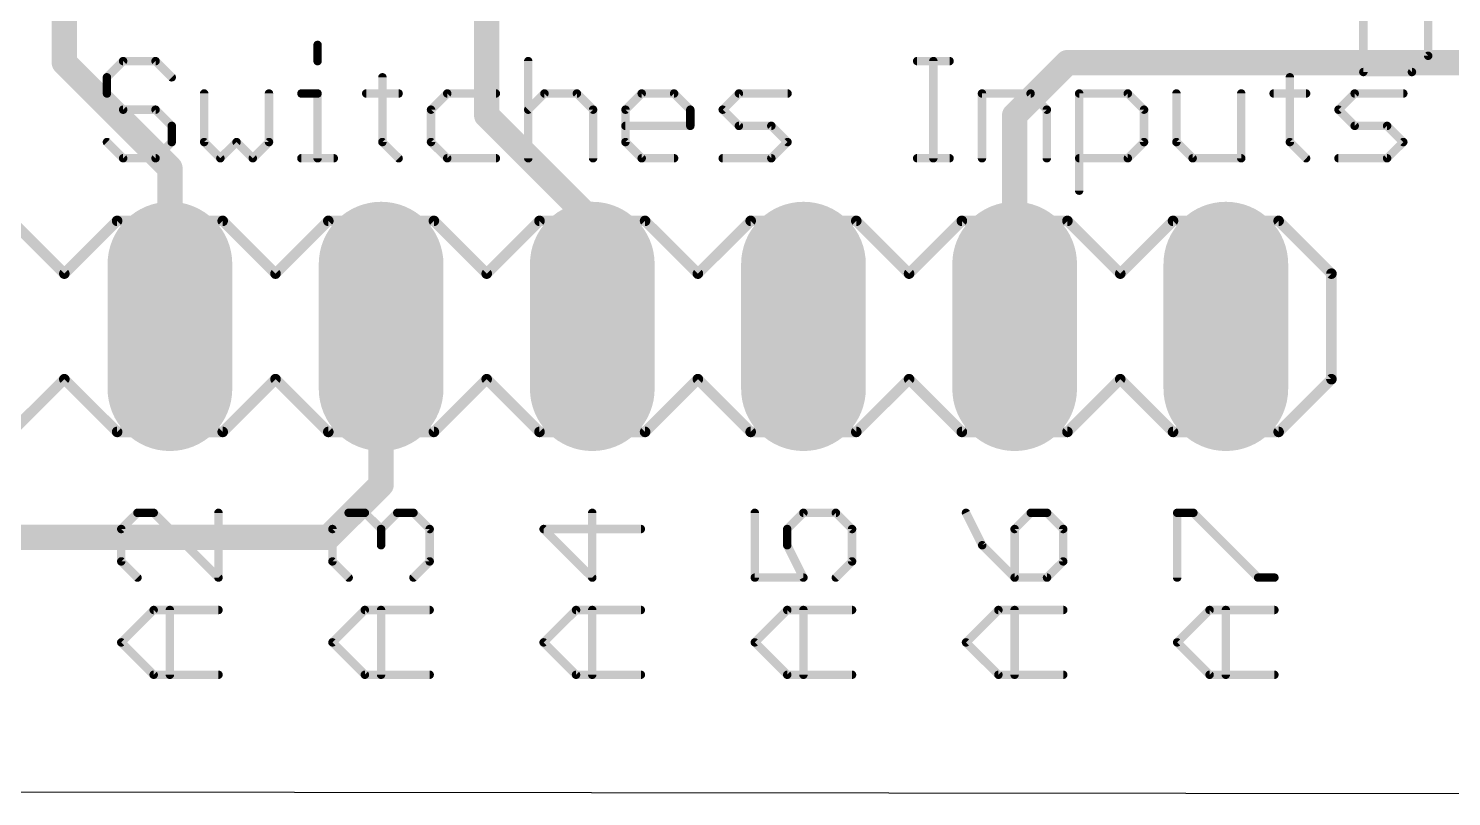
# Model space of a CAD drawing. Extents: x 6 to 93.4, y 7 to 66.
# Drawn here: x 45.29 to 62.4, y 7.04 to 16.29 of the extents above; entities that cross this region are included whole.
import ezdxf

# ---------------------------------------------------------------- set-up
doc = ezdxf.new("R2010")
doc.units = 0
for name, color, linetype in [('1', 22, 'CONTINUOUS'), ('112', 253, 'CONTINUOUS'), ('17', 82, 'CONTINUOUS'), ('20', 7, 'CONTINUOUS'), ('21', 7, 'CONTINUOUS'), ('27', 253, 'CONTINUOUS')]:
    doc.layers.add(name, color=color, linetype=linetype)

# ---------------------------------------------------------------- blocks, each defined once
blk = doc.blocks.new('RECT')
blk.add_solid([(-0.5, -0.5), (0.5, -0.5), (-0.5, 0.5), (0.5, 0.5)])
blk = doc.blocks.new('LONGP100')
at = {"const_width": 1}
blk.add_lwpolyline([(-0.5, 0), (0.5, 0)], dxfattribs=at)
at = {"const_width": 0.5}
for points in [[(-0.5, 0.25, 1), (-0.5, -0.25)], [(0.5, -0.25, 1), (0.5, 0.25)]]:
    blk.add_lwpolyline(points, format="xyb", dxfattribs=at)

msp = doc.modelspace()

# ---------------------------------------------------------------- linework, layer by layer
at = {"layer": '1', "const_width": 0.3048}
for points in [[(45.72, 19.05), (45.72, 15.875)], [(50.8, 15.24), (50.8, 19.05)], [(45.72, 15.875), (46.99, 14.605)], [(57.785, 15.875), (57.15, 15.24)], [(87.63, 15.875), (57.785, 15.875)], [(52.07, 13.97), (50.8, 15.24)], [(57.15, 15.24), (57.15, 12.7)], [(46.99, 14.605), (46.99, 12.7)], [(52.07, 12.7), (52.07, 13.97)], [(49.53, 10.795), (49.53, 12.7)], [(48.895, 10.16), (49.53, 10.795)], [(17.78, 10.16), (48.895, 10.16)]]:
    msp.add_lwpolyline(points, dxfattribs=at)
at = {"layer": '1', "const_width": 0.1524}
for points in [[(45.7739, 15.9289, 1), (45.6661, 15.8211)], [(45.6438, 15.875, 1), (45.7962, 15.875)], [(57.785, 15.9512, 1), (57.785, 15.7988)], [(57.8389, 15.8211, 1), (57.7311, 15.9289)], [(50.8539, 15.2939, 1), (50.7461, 15.1861)], [(50.7238, 15.24, 1), (50.8762, 15.24)], [(57.2262, 15.24, 1), (57.0738, 15.24)], [(57.0961, 15.2939, 1), (57.2039, 15.1861)], [(47.0662, 14.605, 1), (46.9138, 14.605)], [(46.9361, 14.5511, 1), (47.0439, 14.6589)], [(52.1462, 13.97, 1), (51.9938, 13.97)], [(52.0161, 13.9161, 1), (52.1239, 14.0239)], [(49.6062, 12.7, 1), (49.4538, 12.7)], [(46.9138, 12.7, 1), (47.0662, 12.7)], [(51.9938, 12.7, 1), (52.1462, 12.7)], [(57.0738, 12.7, 1), (57.2262, 12.7)], [(49.4538, 10.795, 1), (49.6062, 10.795)], [(49.5839, 10.7411, 1), (49.4761, 10.8489)], [(48.8411, 10.2139, 1), (48.9489, 10.1061)], [(48.895, 10.0838, 1), (48.895, 10.2362)]]:
    msp.add_lwpolyline(points, format="xyb", dxfattribs=at)
at = {"layer": '112', "const_width": 0.1016}
for points in [[(61.344, 16.9312), (61.344, 15.7618)], [(62.1236, 15.9567), (62.1236, 16.7363)], [(61.9287, 15.7618), (62.1236, 15.9567)], [(61.344, 15.7618), (61.9287, 15.7618)]]:
    msp.add_lwpolyline(points, dxfattribs=at)
at = {"layer": '112', "const_width": 0.0508}
for points in [[(62.0982, 15.9567, 1), (62.149, 15.9567)], [(62.1416, 15.9387, 1), (62.1056, 15.9747)], [(61.344, 15.7872, 1), (61.344, 15.7364)], [(61.3186, 15.7618, 1), (61.3694, 15.7618)], [(61.9107, 15.7798, 1), (61.9467, 15.7438)], [(61.9287, 15.7364, 1), (61.9287, 15.7872)]]:
    msp.add_lwpolyline(points, format="xyb", dxfattribs=at)
at = {"layer": '20'}
msp.add_line((5.952, 7.147), (93.354, 7.041), dxfattribs=at)
at = {"layer": '21'}
for points, const_width in [([(45.085, 13.97), (45.72, 13.335)], 0.127), ([(45.72, 13.335), (46.355, 13.97)], 0.127), ([(46.355, 13.97), (47.625, 13.97)], 0.127), ([(47.625, 13.97), (48.26, 13.335)], 0.127), ([(48.26, 13.335), (48.895, 13.97)], 0.127), ([(48.895, 13.97), (50.165, 13.97)], 0.127), ([(50.165, 13.97), (50.8, 13.335)], 0.127), ([(50.8, 13.335), (51.435, 13.97)], 0.127), ([(51.435, 13.97), (52.705, 13.97)], 0.127), ([(52.705, 13.97), (53.34, 13.335)], 0.127), ([(53.34, 13.335), (53.975, 13.97)], 0.127), ([(53.975, 13.97), (55.245, 13.97)], 0.127), ([(55.245, 13.97), (55.88, 13.335)], 0.127), ([(55.88, 13.335), (56.515, 13.97)], 0.127), ([(56.515, 13.97), (57.785, 13.97)], 0.127), ([(57.785, 13.97), (58.42, 13.335)], 0.127), ([(58.42, 13.335), (59.055, 13.97)], 0.127), ([(59.055, 13.97), (60.325, 13.97)], 0.127), ([(60.325, 13.97), (60.96, 13.335)], 0.127), ([(60.96, 13.335), (60.96, 12.065)], 0.127), ([(45.72, 12.065), (45.085, 11.43)], 0.127), ([(46.355, 11.43), (45.72, 12.065)], 0.127), ([(48.26, 12.065), (47.625, 11.43)], 0.127), ([(48.895, 11.43), (48.26, 12.065)], 0.127), ([(50.8, 12.065), (50.165, 11.43)], 0.127), ([(51.435, 11.43), (50.8, 12.065)], 0.127), ([(53.34, 12.065), (52.705, 11.43)], 0.127), ([(53.975, 11.43), (53.34, 12.065)], 0.127), ([(55.88, 12.065), (55.245, 11.43)], 0.127), ([(56.515, 11.43), (55.88, 12.065)], 0.127), ([(58.42, 12.065), (57.785, 11.43)], 0.127), ([(59.055, 11.43), (58.42, 12.065)], 0.127), ([(60.96, 12.065), (60.325, 11.43)], 0.127), ([(47.625, 11.43), (46.355, 11.43)], 0.127), ([(50.165, 11.43), (48.895, 11.43)], 0.127), ([(52.705, 11.43), (51.435, 11.43)], 0.127), ([(55.245, 11.43), (53.975, 11.43)], 0.127), ([(57.785, 11.43), (56.515, 11.43)], 0.127), ([(60.325, 11.43), (59.055, 11.43)], 0.127), ([(46.5997, 10.456), (46.4048, 10.2611)], 0.1016), ([(46.7946, 10.456), (46.5997, 10.456)], 0.1016), ([(47.5742, 9.6764), (46.7946, 10.456)], 0.1016), ([(47.5742, 10.456), (47.5742, 9.6764)], 0.1016), ([(48.9448, 10.2611), (49.1397, 10.456)], 0.1016), ([(49.1397, 10.456), (49.3346, 10.456)], 0.1016), ([(49.3346, 10.456), (49.5295, 10.2611)], 0.1016), ([(49.5295, 10.2611), (49.7244, 10.456)], 0.1016), ([(49.7244, 10.456), (49.9193, 10.456)], 0.1016), ([(49.9193, 10.456), (50.1142, 10.2611)], 0.1016), ([(52.0695, 9.6764), (52.0695, 10.456)], 0.1016), ([(54.0248, 10.456), (54.0248, 9.6764)], 0.1016), ([(54.4146, 10.2611), (54.6095, 10.456)], 0.1016), ([(54.6095, 10.456), (54.9993, 10.456)], 0.1016), ([(54.9993, 10.456), (55.1942, 10.2611)], 0.1016), ([(56.5648, 10.456), (56.7597, 10.0662)], 0.1016), ([(57.3444, 10.456), (57.1495, 10.2611)], 0.1016), ([(57.5393, 10.456), (57.3444, 10.456)], 0.1016), ([(57.7342, 10.2611), (57.5393, 10.456)], 0.1016), ([(59.1048, 9.6764), (59.1048, 10.456)], 0.1016), ([(59.1048, 10.456), (59.2997, 10.456)], 0.1016), ([(59.2997, 10.456), (60.0793, 9.6764)], 0.1016), ([(46.4048, 10.2611), (46.4048, 9.8713)], 0.1016), ([(48.9448, 9.8713), (48.9448, 10.2611)], 0.1016), ([(49.5295, 10.2611), (49.5295, 10.0662)], 0.1016), ([(50.1142, 10.2611), (50.1142, 9.8713)], 0.1016), ([(52.6542, 10.2611), (51.4848, 10.2611)], 0.1016), ([(51.4848, 10.2611), (52.0695, 9.6764)], 0.1016), ([(54.4146, 10.0662), (54.4146, 10.2611)], 0.1016), ([(55.1942, 10.2611), (55.1942, 9.8713)], 0.1016), ([(57.1495, 10.2611), (57.1495, 9.6764)], 0.1016), ([(57.7342, 9.8713), (57.7342, 10.2611)], 0.1016), ([(54.6095, 9.6764), (54.4146, 10.0662)], 0.1016), ([(56.7597, 10.0662), (57.1495, 9.6764)], 0.1016), ([(46.4048, 9.8713), (46.5997, 9.6764)], 0.1016), ([(49.1397, 9.6764), (48.9448, 9.8713)], 0.1016), ([(50.1142, 9.8713), (49.9193, 9.6764)], 0.1016), ([(55.1942, 9.8713), (54.9993, 9.6764)], 0.1016), ([(57.5393, 9.6764), (57.7342, 9.8713)], 0.1016), ([(54.0248, 9.6764), (54.6095, 9.6764)], 0.1016), ([(57.1495, 9.6764), (57.5393, 9.6764)], 0.1016), ([(60.0793, 9.6764), (60.2742, 9.6764)], 0.1016), ([(46.4048, 8.8968), (46.7946, 9.2866)], 0.1016), ([(46.7946, 9.2866), (47.5742, 9.2866)], 0.1016), ([(46.9895, 8.507), (46.9895, 9.2866)], 0.1016), ([(48.9448, 8.8968), (49.3346, 9.2866)], 0.1016), ([(49.3346, 9.2866), (50.1142, 9.2866)], 0.1016), ([(49.5295, 8.507), (49.5295, 9.2866)], 0.1016), ([(51.4848, 8.8968), (51.8746, 9.2866)], 0.1016), ([(51.8746, 9.2866), (52.6542, 9.2866)], 0.1016), ([(52.0695, 8.507), (52.0695, 9.2866)], 0.1016), ([(54.0248, 8.8968), (54.4146, 9.2866)], 0.1016), ([(54.4146, 9.2866), (55.1942, 9.2866)], 0.1016), ([(54.6095, 8.507), (54.6095, 9.2866)], 0.1016), ([(56.5648, 8.8968), (56.9546, 9.2866)], 0.1016), ([(56.9546, 9.2866), (57.7342, 9.2866)], 0.1016), ([(57.1495, 8.507), (57.1495, 9.2866)], 0.1016), ([(59.1048, 8.8968), (59.4946, 9.2866)], 0.1016), ([(59.4946, 9.2866), (60.2742, 9.2866)], 0.1016), ([(59.6895, 8.507), (59.6895, 9.2866)], 0.1016), ([(46.7946, 8.507), (46.4048, 8.8968)], 0.1016), ([(49.3346, 8.507), (48.9448, 8.8968)], 0.1016), ([(51.8746, 8.507), (51.4848, 8.8968)], 0.1016), ([(54.4146, 8.507), (54.0248, 8.8968)], 0.1016), ([(56.9546, 8.507), (56.5648, 8.8968)], 0.1016), ([(59.4946, 8.507), (59.1048, 8.8968)], 0.1016), ([(47.5742, 8.507), (46.7946, 8.507)], 0.1016), ([(50.1142, 8.507), (49.3346, 8.507)], 0.1016), ([(52.6542, 8.507), (51.8746, 8.507)], 0.1016), ([(55.1942, 8.507), (54.4146, 8.507)], 0.1016), ([(57.7342, 8.507), (56.9546, 8.507)], 0.1016), ([(60.2742, 8.507), (59.4946, 8.507)], 0.1016)]:
    msp.add_lwpolyline(points, dxfattribs=dict(at, const_width=const_width))
for points, const_width in [([(46.355, 14.0018, 1), (46.355, 13.9383)], 0.0635), ([(46.3775, 13.9475, 1), (46.3325, 13.9925)], 0.0635), ([(47.6475, 13.9925, 1), (47.6025, 13.9475)], 0.0635), ([(47.625, 13.9383, 1), (47.625, 14.0018)], 0.0635), ([(48.895, 14.0018, 1), (48.895, 13.9383)], 0.0635), ([(48.9175, 13.9475, 1), (48.8725, 13.9925)], 0.0635), ([(50.1875, 13.9925, 1), (50.1425, 13.9475)], 0.0635), ([(50.165, 13.9383, 1), (50.165, 14.0018)], 0.0635), ([(51.435, 14.0018, 1), (51.435, 13.9383)], 0.0635), ([(51.4575, 13.9475, 1), (51.4125, 13.9925)], 0.0635), ([(52.7275, 13.9925, 1), (52.6825, 13.9475)], 0.0635), ([(52.705, 13.9383, 1), (52.705, 14.0018)], 0.0635), ([(53.975, 14.0018, 1), (53.975, 13.9383)], 0.0635), ([(53.9975, 13.9475, 1), (53.9525, 13.9925)], 0.0635), ([(55.2675, 13.9925, 1), (55.2225, 13.9475)], 0.0635), ([(55.245, 13.9383, 1), (55.245, 14.0018)], 0.0635), ([(56.515, 14.0018, 1), (56.515, 13.9383)], 0.0635), ([(56.5375, 13.9475, 1), (56.4925, 13.9925)], 0.0635), ([(57.8075, 13.9925, 1), (57.7625, 13.9475)], 0.0635), ([(57.785, 13.9383, 1), (57.785, 14.0018)], 0.0635), ([(59.055, 14.0018, 1), (59.055, 13.9383)], 0.0635), ([(59.0775, 13.9475, 1), (59.0325, 13.9925)], 0.0635), ([(60.3475, 13.9925, 1), (60.3025, 13.9475)], 0.0635), ([(60.325, 13.9383, 1), (60.325, 14.0018)], 0.0635), ([(45.6975, 13.3575, 1), (45.7425, 13.3125)], 0.0635), ([(45.6975, 13.3125, 1), (45.7425, 13.3575)], 0.0635), ([(48.2375, 13.3575, 1), (48.2825, 13.3125)], 0.0635), ([(48.2375, 13.3125, 1), (48.2825, 13.3575)], 0.0635), ([(50.7775, 13.3575, 1), (50.8225, 13.3125)], 0.0635), ([(50.7775, 13.3125, 1), (50.8225, 13.3575)], 0.0635), ([(53.3175, 13.3575, 1), (53.3625, 13.3125)], 0.0635), ([(53.3175, 13.3125, 1), (53.3625, 13.3575)], 0.0635), ([(55.8575, 13.3575, 1), (55.9025, 13.3125)], 0.0635), ([(55.8575, 13.3125, 1), (55.9025, 13.3575)], 0.0635), ([(58.3975, 13.3575, 1), (58.4425, 13.3125)], 0.0635), ([(58.3975, 13.3125, 1), (58.4425, 13.3575)], 0.0635), ([(60.9918, 13.335, 1), (60.9282, 13.335)], 0.0635), ([(60.9375, 13.3125, 1), (60.9825, 13.3575)], 0.0635), ([(45.7425, 12.0875, 1), (45.6975, 12.0425)], 0.0635), ([(45.7425, 12.0425, 1), (45.6975, 12.0875)], 0.0635), ([(48.2825, 12.0875, 1), (48.2375, 12.0425)], 0.0635), ([(48.2825, 12.0425, 1), (48.2375, 12.0875)], 0.0635), ([(50.8225, 12.0875, 1), (50.7775, 12.0425)], 0.0635), ([(50.8225, 12.0425, 1), (50.7775, 12.0875)], 0.0635), ([(53.3625, 12.0875, 1), (53.3175, 12.0425)], 0.0635), ([(53.3625, 12.0425, 1), (53.3175, 12.0875)], 0.0635), ([(55.9025, 12.0875, 1), (55.8575, 12.0425)], 0.0635), ([(55.9025, 12.0425, 1), (55.8575, 12.0875)], 0.0635), ([(58.4425, 12.0875, 1), (58.3975, 12.0425)], 0.0635), ([(58.4425, 12.0425, 1), (58.3975, 12.0875)], 0.0635), ([(60.9282, 12.065, 1), (60.9918, 12.065)], 0.0635), ([(60.9825, 12.0425, 1), (60.9375, 12.0875)], 0.0635), ([(46.355, 11.4618, 1), (46.355, 11.3982)], 0.0635), ([(46.3325, 11.4075, 1), (46.3775, 11.4525)], 0.0635), ([(47.6025, 11.4525, 1), (47.6475, 11.4075)], 0.0635), ([(47.625, 11.3982, 1), (47.625, 11.4618)], 0.0635), ([(48.895, 11.4618, 1), (48.895, 11.3982)], 0.0635), ([(48.8725, 11.4075, 1), (48.9175, 11.4525)], 0.0635), ([(50.1425, 11.4525, 1), (50.1875, 11.4075)], 0.0635), ([(50.165, 11.3982, 1), (50.165, 11.4618)], 0.0635), ([(51.435, 11.4618, 1), (51.435, 11.3982)], 0.0635), ([(51.4125, 11.4075, 1), (51.4575, 11.4525)], 0.0635), ([(52.6825, 11.4525, 1), (52.7275, 11.4075)], 0.0635), ([(52.705, 11.3982, 1), (52.705, 11.4618)], 0.0635), ([(53.975, 11.4618, 1), (53.975, 11.3982)], 0.0635), ([(53.9525, 11.4075, 1), (53.9975, 11.4525)], 0.0635), ([(55.2225, 11.4525, 1), (55.2675, 11.4075)], 0.0635), ([(55.245, 11.3982, 1), (55.245, 11.4618)], 0.0635), ([(56.515, 11.4618, 1), (56.515, 11.3982)], 0.0635), ([(56.4925, 11.4075, 1), (56.5375, 11.4525)], 0.0635), ([(57.7625, 11.4525, 1), (57.8075, 11.4075)], 0.0635), ([(57.785, 11.3982, 1), (57.785, 11.4618)], 0.0635), ([(59.055, 11.4618, 1), (59.055, 11.3982)], 0.0635), ([(59.0325, 11.4075, 1), (59.0775, 11.4525)], 0.0635), ([(60.3025, 11.4525, 1), (60.3475, 11.4075)], 0.0635), ([(60.325, 11.3982, 1), (60.325, 11.4618)], 0.0635), ([(46.5997, 10.4814, 1), (46.5997, 10.4306)], 0.0508), ([(46.6177, 10.438, 1), (46.5817, 10.474)], 0.0508), ([(46.8126, 10.474, 1), (46.7766, 10.438)], 0.0508), ([(46.7946, 10.4306, 1), (46.7946, 10.4814)], 0.0508), ([(47.5996, 10.456, 1), (47.5488, 10.456)], 0.0508), ([(49.1397, 10.4814, 1), (49.1397, 10.4306)], 0.0508), ([(49.1577, 10.438, 1), (49.1217, 10.474)], 0.0508), ([(49.3526, 10.474, 1), (49.3166, 10.438)], 0.0508), ([(49.3346, 10.4306, 1), (49.3346, 10.4814)], 0.0508), ([(49.7244, 10.4814, 1), (49.7244, 10.4306)], 0.0508), ([(49.7424, 10.438, 1), (49.7064, 10.474)], 0.0508), ([(49.9373, 10.474, 1), (49.9013, 10.438)], 0.0508), ([(49.9193, 10.4306, 1), (49.9193, 10.4814)], 0.0508), ([(52.0949, 10.456, 1), (52.0441, 10.456)], 0.0508), ([(54.0502, 10.456, 1), (53.9994, 10.456)], 0.0508), ([(54.6095, 10.4814, 1), (54.6095, 10.4306)], 0.0508), ([(54.6275, 10.438, 1), (54.5915, 10.474)], 0.0508), ([(55.0173, 10.474, 1), (54.9813, 10.438)], 0.0508), ([(54.9993, 10.4306, 1), (54.9993, 10.4814)], 0.0508), ([(56.5875, 10.4674, 1), (56.5421, 10.4446)], 0.0508), ([(57.3444, 10.4814, 1), (57.3444, 10.4306)], 0.0508), ([(57.3624, 10.438, 1), (57.3264, 10.474)], 0.0508), ([(57.5573, 10.474, 1), (57.5213, 10.438)], 0.0508), ([(57.5393, 10.4306, 1), (57.5393, 10.4814)], 0.0508), ([(59.1302, 10.456, 1), (59.0794, 10.456)], 0.0508), ([(59.1048, 10.4814, 1), (59.1048, 10.4306)], 0.0508), ([(59.3177, 10.474, 1), (59.2817, 10.438)], 0.0508), ([(59.2997, 10.4306, 1), (59.2997, 10.4814)], 0.0508), ([(46.3868, 10.2791, 1), (46.4228, 10.2431)], 0.0508), ([(46.4302, 10.2611, 1), (46.3794, 10.2611)], 0.0508), ([(48.9268, 10.2791, 1), (48.9628, 10.2431)], 0.0508), ([(48.9702, 10.2611, 1), (48.9194, 10.2611)], 0.0508), ([(49.5115, 10.2791, 1), (49.5475, 10.2431)], 0.0508), ([(49.5549, 10.2611, 1), (49.5041, 10.2611)], 0.0508), ([(49.5115, 10.2431, 1), (49.5475, 10.2791)], 0.0508), ([(50.1396, 10.2611, 1), (50.0888, 10.2611)], 0.0508), ([(50.0962, 10.2431, 1), (50.1322, 10.2791)], 0.0508), ([(51.5028, 10.2791, 1), (51.4668, 10.2431)], 0.0508), ([(51.4848, 10.2865, 1), (51.4848, 10.2357)], 0.0508), ([(52.6542, 10.2357, 1), (52.6542, 10.2865)], 0.0508), ([(54.3966, 10.2791, 1), (54.4326, 10.2431)], 0.0508), ([(54.44, 10.2611, 1), (54.3892, 10.2611)], 0.0508), ([(55.2196, 10.2611, 1), (55.1688, 10.2611)], 0.0508), ([(55.1762, 10.2431, 1), (55.2122, 10.2791)], 0.0508), ([(57.1315, 10.2791, 1), (57.1675, 10.2431)], 0.0508), ([(57.1749, 10.2611, 1), (57.1241, 10.2611)], 0.0508), ([(57.7596, 10.2611, 1), (57.7088, 10.2611)], 0.0508), ([(57.7162, 10.2431, 1), (57.7522, 10.2791)], 0.0508), ([(54.4373, 10.0776, 1), (54.3919, 10.0548)], 0.0508), ([(56.7777, 10.0842, 1), (56.7417, 10.0482)], 0.0508), ([(56.737, 10.0548, 1), (56.7824, 10.0776)], 0.0508), ([(49.5041, 10.0662, 1), (49.5549, 10.0662)], 0.0508), ([(54.3892, 10.0662, 1), (54.44, 10.0662)], 0.0508), ([(46.4228, 9.8893, 1), (46.3868, 9.8533)], 0.0508), ([(46.3794, 9.8713, 1), (46.4302, 9.8713)], 0.0508), ([(48.9628, 9.8893, 1), (48.9268, 9.8533)], 0.0508), ([(48.9194, 9.8713, 1), (48.9702, 9.8713)], 0.0508), ([(50.0888, 9.8713, 1), (50.1396, 9.8713)], 0.0508), ([(50.1322, 9.8533, 1), (50.0962, 9.8893)], 0.0508), ([(55.1688, 9.8713, 1), (55.2196, 9.8713)], 0.0508), ([(55.2122, 9.8533, 1), (55.1762, 9.8893)], 0.0508), ([(57.7088, 9.8713, 1), (57.7596, 9.8713)], 0.0508), ([(57.7522, 9.8533, 1), (57.7162, 9.8893)], 0.0508), ([(46.5817, 9.6584, 1), (46.6177, 9.6944)], 0.0508), ([(47.5488, 9.6764, 1), (47.5996, 9.6764)], 0.0508), ([(47.5562, 9.6584, 1), (47.5922, 9.6944)], 0.0508), ([(49.1217, 9.6584, 1), (49.1577, 9.6944)], 0.0508), ([(49.9013, 9.6944, 1), (49.9373, 9.6584)], 0.0508), ([(52.0441, 9.6764, 1), (52.0949, 9.6764)], 0.0508), ([(52.0515, 9.6584, 1), (52.0875, 9.6944)], 0.0508), ([(54.0248, 9.7018, 1), (54.0248, 9.651)], 0.0508), ([(53.9994, 9.6764, 1), (54.0502, 9.6764)], 0.0508), ([(54.5868, 9.665, 1), (54.6322, 9.6878)], 0.0508), ([(54.6095, 9.651, 1), (54.6095, 9.7018)], 0.0508), ([(54.9813, 9.6944, 1), (55.0173, 9.6584)], 0.0508), ([(57.1495, 9.7018, 1), (57.1495, 9.651)], 0.0508), ([(57.1241, 9.6764, 1), (57.1749, 9.6764)], 0.0508), ([(57.1315, 9.6584, 1), (57.1675, 9.6944)], 0.0508), ([(57.5213, 9.6944, 1), (57.5573, 9.6584)], 0.0508), ([(57.5393, 9.651, 1), (57.5393, 9.7018)], 0.0508), ([(59.0794, 9.6764, 1), (59.1302, 9.6764)], 0.0508), ([(60.0793, 9.7018, 1), (60.0793, 9.651)], 0.0508), ([(60.0613, 9.6584, 1), (60.0973, 9.6944)], 0.0508), ([(60.2742, 9.651, 1), (60.2742, 9.7018)], 0.0508), ([(46.7946, 9.312, 1), (46.7946, 9.2612)], 0.0508), ([(46.8126, 9.2686, 1), (46.7766, 9.3046)], 0.0508), ([(47.0149, 9.2866, 1), (46.9641, 9.2866)], 0.0508), ([(47.5742, 9.2612, 1), (47.5742, 9.312)], 0.0508), ([(49.3346, 9.312, 1), (49.3346, 9.2612)], 0.0508), ([(49.3526, 9.2686, 1), (49.3166, 9.3046)], 0.0508), ([(49.5549, 9.2866, 1), (49.5041, 9.2866)], 0.0508), ([(50.1142, 9.2612, 1), (50.1142, 9.312)], 0.0508), ([(51.8746, 9.312, 1), (51.8746, 9.2612)], 0.0508), ([(51.8926, 9.2686, 1), (51.8566, 9.3046)], 0.0508), ([(52.0949, 9.2866, 1), (52.0441, 9.2866)], 0.0508), ([(52.6542, 9.2612, 1), (52.6542, 9.312)], 0.0508), ([(54.4146, 9.312, 1), (54.4146, 9.2612)], 0.0508), ([(54.4326, 9.2686, 1), (54.3966, 9.3046)], 0.0508), ([(54.6349, 9.2866, 1), (54.5841, 9.2866)], 0.0508), ([(55.1942, 9.2612, 1), (55.1942, 9.312)], 0.0508), ([(56.9546, 9.312, 1), (56.9546, 9.2612)], 0.0508), ([(56.9726, 9.2686, 1), (56.9366, 9.3046)], 0.0508), ([(57.1749, 9.2866, 1), (57.1241, 9.2866)], 0.0508), ([(57.7342, 9.2612, 1), (57.7342, 9.312)], 0.0508), ([(59.4946, 9.312, 1), (59.4946, 9.2612)], 0.0508), ([(59.5126, 9.2686, 1), (59.4766, 9.3046)], 0.0508), ([(59.7149, 9.2866, 1), (59.6641, 9.2866)], 0.0508), ([(60.2742, 9.2612, 1), (60.2742, 9.312)], 0.0508), ([(46.4228, 8.9148, 1), (46.3868, 8.8788)], 0.0508), ([(46.3868, 8.9148, 1), (46.4228, 8.8788)], 0.0508), ([(48.9628, 8.9148, 1), (48.9268, 8.8788)], 0.0508), ([(48.9268, 8.9148, 1), (48.9628, 8.8788)], 0.0508), ([(51.5028, 8.9148, 1), (51.4668, 8.8788)], 0.0508), ([(51.4668, 8.9148, 1), (51.5028, 8.8788)], 0.0508), ([(54.0428, 8.9148, 1), (54.0068, 8.8788)], 0.0508), ([(54.0068, 8.9148, 1), (54.0428, 8.8788)], 0.0508), ([(56.5828, 8.9148, 1), (56.5468, 8.8788)], 0.0508), ([(56.5468, 8.9148, 1), (56.5828, 8.8788)], 0.0508), ([(59.1228, 8.9148, 1), (59.0868, 8.8788)], 0.0508), ([(59.0868, 8.9148, 1), (59.1228, 8.8788)], 0.0508), ([(46.7946, 8.5324, 1), (46.7946, 8.4816)], 0.0508), ([(46.7766, 8.489, 1), (46.8126, 8.525)], 0.0508), ([(46.9641, 8.507, 1), (47.0149, 8.507)], 0.0508), ([(47.5742, 8.4816, 1), (47.5742, 8.5324)], 0.0508), ([(49.3346, 8.5324, 1), (49.3346, 8.4816)], 0.0508), ([(49.3166, 8.489, 1), (49.3526, 8.525)], 0.0508), ([(49.5041, 8.507, 1), (49.5549, 8.507)], 0.0508), ([(50.1142, 8.4816, 1), (50.1142, 8.5324)], 0.0508), ([(51.8746, 8.5324, 1), (51.8746, 8.4816)], 0.0508), ([(51.8566, 8.489, 1), (51.8926, 8.525)], 0.0508), ([(52.0441, 8.507, 1), (52.0949, 8.507)], 0.0508), ([(52.6542, 8.4816, 1), (52.6542, 8.5324)], 0.0508), ([(54.4146, 8.5324, 1), (54.4146, 8.4816)], 0.0508), ([(54.3966, 8.489, 1), (54.4326, 8.525)], 0.0508), ([(54.5841, 8.507, 1), (54.6349, 8.507)], 0.0508), ([(55.1942, 8.4816, 1), (55.1942, 8.5324)], 0.0508), ([(56.9546, 8.5324, 1), (56.9546, 8.4816)], 0.0508), ([(56.9366, 8.489, 1), (56.9726, 8.525)], 0.0508), ([(57.1241, 8.507, 1), (57.1749, 8.507)], 0.0508), ([(57.7342, 8.4816, 1), (57.7342, 8.5324)], 0.0508), ([(59.4946, 8.5324, 1), (59.4946, 8.4816)], 0.0508), ([(59.4766, 8.489, 1), (59.5126, 8.525)], 0.0508), ([(59.6641, 8.507, 1), (59.7149, 8.507)], 0.0508), ([(60.2742, 8.4816, 1), (60.2742, 8.5324)], 0.0508)]:
    msp.add_lwpolyline(points, format="xyb", dxfattribs=dict(at, const_width=const_width))
at = {"layer": '27', "const_width": 0.1016}
for points in [[(48.7662, 16.0881), (48.7662, 15.8932)], [(46.4274, 15.8932), (46.2325, 15.6983)], [(46.8172, 15.8932), (46.4274, 15.8932)], [(47.0121, 15.6983), (46.8172, 15.8932)], [(51.2999, 15.8932), (51.2999, 14.7238)], [(55.9774, 15.8932), (56.3672, 15.8932)], [(56.1723, 14.7238), (56.1723, 15.8932)], [(46.2325, 15.6983), (46.2325, 15.5034)], [(49.5458, 15.6983), (49.5458, 14.9187)], [(60.4601, 15.6983), (60.4601, 14.9187)], [(46.2325, 15.5034), (46.4274, 15.3085)], [(47.4019, 15.5034), (47.4019, 14.9187)], [(48.1815, 14.9187), (48.1815, 15.5034)], [(48.5713, 15.5034), (48.7662, 15.5034)], [(48.7662, 15.5034), (48.7662, 14.7238)], [(49.3509, 15.5034), (49.7407, 15.5034)], [(50.3254, 15.5034), (50.1305, 15.3085)], [(50.9101, 15.5034), (50.3254, 15.5034)], [(51.2999, 15.3085), (51.4948, 15.5034)], [(51.4948, 15.5034), (51.8846, 15.5034)], [(51.8846, 15.5034), (52.0795, 15.3085)], [(52.4693, 15.3085), (52.6642, 15.5034)], [(52.6642, 15.5034), (53.054, 15.5034)], [(53.054, 15.5034), (53.2489, 15.3085)], [(53.6387, 15.3085), (53.8336, 15.5034)], [(53.8336, 15.5034), (54.4183, 15.5034)], [(56.757, 14.7238), (56.757, 15.5034)], [(56.757, 15.5034), (57.3417, 15.5034)], [(57.3417, 15.5034), (57.5366, 15.3085)], [(57.9264, 14.334), (57.9264, 15.5034)], [(57.9264, 15.5034), (58.5111, 15.5034)], [(58.5111, 15.5034), (58.706, 15.3085)], [(59.0958, 15.5034), (59.0958, 14.9187)], [(59.8754, 14.7238), (59.8754, 15.5034)], [(60.2652, 15.5034), (60.655, 15.5034)], [(61.0448, 15.3085), (61.2397, 15.5034)], [(61.2397, 15.5034), (61.8244, 15.5034)], [(46.4274, 15.3085), (46.8172, 15.3085)], [(46.8172, 15.3085), (47.0121, 15.1136)], [(50.1305, 15.3085), (50.1305, 14.9187)], [(52.0795, 15.3085), (52.0795, 14.7238)], [(52.4693, 14.9187), (52.4693, 15.3085)], [(53.2489, 15.3085), (53.2489, 15.1136)], [(53.8336, 15.1136), (53.6387, 15.3085)], [(57.5366, 15.3085), (57.5366, 14.7238)], [(58.706, 15.3085), (58.706, 14.9187)], [(61.2397, 15.1136), (61.0448, 15.3085)], [(47.0121, 15.1136), (47.0121, 14.9187)], [(53.2489, 15.1136), (52.4693, 15.1136)], [(54.2234, 15.1136), (53.8336, 15.1136)], [(54.4183, 14.9187), (54.2234, 15.1136)], [(61.6295, 15.1136), (61.2397, 15.1136)], [(61.8244, 14.9187), (61.6295, 15.1136)], [(46.4274, 14.7238), (46.2325, 14.9187)], [(47.0121, 14.9187), (46.8172, 14.7238)], [(47.4019, 14.9187), (47.5968, 14.7238)], [(47.5968, 14.7238), (47.7917, 14.9187)], [(47.7917, 14.9187), (47.9866, 14.7238)], [(47.9866, 14.7238), (48.1815, 14.9187)], [(49.5458, 14.9187), (49.7407, 14.7238)], [(50.1305, 14.9187), (50.3254, 14.7238)], [(52.6642, 14.7238), (52.4693, 14.9187)], [(54.2234, 14.7238), (54.4183, 14.9187)], [(58.706, 14.9187), (58.5111, 14.7238)], [(59.0958, 14.9187), (59.2907, 14.7238)], [(60.4601, 14.9187), (60.655, 14.7238)], [(61.6295, 14.7238), (61.8244, 14.9187)], [(46.8172, 14.7238), (46.4274, 14.7238)], [(48.5713, 14.7238), (48.9611, 14.7238)], [(50.3254, 14.7238), (50.9101, 14.7238)], [(53.054, 14.7238), (52.6642, 14.7238)], [(53.6387, 14.7238), (54.2234, 14.7238)], [(55.9774, 14.7238), (56.3672, 14.7238)], [(58.5111, 14.7238), (57.9264, 14.7238)], [(59.2907, 14.7238), (59.8754, 14.7238)], [(61.0448, 14.7238), (61.6295, 14.7238)]]:
    msp.add_lwpolyline(points, dxfattribs=at)
at = {"layer": '27', "const_width": 0.0508}
for points in [[(48.7916, 16.0881, 1), (48.7408, 16.0881)], [(46.4274, 15.9186, 1), (46.4274, 15.8678)], [(46.4453, 15.8752, 1), (46.4094, 15.9112)], [(46.8351, 15.9112, 1), (46.7992, 15.8752)], [(46.8172, 15.8678, 1), (46.8172, 15.9186)], [(48.7408, 15.8932, 1), (48.7916, 15.8932)], [(51.3253, 15.8932, 1), (51.2745, 15.8932)], [(55.9774, 15.9186, 1), (55.9774, 15.8678)], [(56.1977, 15.8932, 1), (56.1469, 15.8932)], [(56.3672, 15.8678, 1), (56.3672, 15.9186)], [(46.2579, 15.6983, 1), (46.2071, 15.6983)], [(49.5712, 15.6983, 1), (49.5204, 15.6983)], [(60.4855, 15.6983, 1), (60.4347, 15.6983)], [(46.2145, 15.7163, 1), (46.2504, 15.6803)], [(46.9941, 15.6803, 1), (47.03, 15.7163)], [(46.2504, 15.5214, 1), (46.2145, 15.4854)], [(46.2071, 15.5034, 1), (46.2579, 15.5034)], [(47.4273, 15.5034, 1), (47.3765, 15.5034)], [(48.2069, 15.5034, 1), (48.1561, 15.5034)], [(48.5713, 15.5288, 1), (48.5713, 15.478)], [(48.7916, 15.5034, 1), (48.7408, 15.5034)], [(48.7662, 15.478, 1), (48.7662, 15.5288)], [(49.3509, 15.5288, 1), (49.3509, 15.478)], [(49.7407, 15.478, 1), (49.7407, 15.5288)], [(50.3254, 15.5288, 1), (50.3254, 15.478)], [(50.3433, 15.4854, 1), (50.3074, 15.5214)], [(50.9101, 15.478, 1), (50.9101, 15.5288)], [(51.4948, 15.5288, 1), (51.4948, 15.478)], [(51.5127, 15.4854, 1), (51.4768, 15.5214)], [(51.9025, 15.5214, 1), (51.8666, 15.4854)], [(51.8846, 15.478, 1), (51.8846, 15.5288)], [(52.6642, 15.5288, 1), (52.6642, 15.478)], [(52.6821, 15.4854, 1), (52.6462, 15.5214)], [(53.0719, 15.5214, 1), (53.036, 15.4854)], [(53.054, 15.478, 1), (53.054, 15.5288)], [(53.8336, 15.5288, 1), (53.8336, 15.478)], [(53.8515, 15.4854, 1), (53.8156, 15.5214)], [(54.4183, 15.478, 1), (54.4183, 15.5288)], [(56.7824, 15.5034, 1), (56.7316, 15.5034)], [(56.757, 15.5288, 1), (56.757, 15.478)], [(57.3597, 15.5214, 1), (57.3238, 15.4854)], [(57.3417, 15.478, 1), (57.3417, 15.5288)], [(57.9518, 15.5034, 1), (57.901, 15.5034)], [(57.9264, 15.5288, 1), (57.9264, 15.478)], [(58.5291, 15.5214, 1), (58.4932, 15.4854)], [(58.5111, 15.478, 1), (58.5111, 15.5288)], [(59.1212, 15.5034, 1), (59.0704, 15.5034)], [(59.9008, 15.5034, 1), (59.85, 15.5034)], [(60.2652, 15.5288, 1), (60.2652, 15.478)], [(60.655, 15.478, 1), (60.655, 15.5288)], [(61.2397, 15.5288, 1), (61.2397, 15.478)], [(61.2577, 15.4854, 1), (61.2218, 15.5214)], [(61.8244, 15.478, 1), (61.8244, 15.5288)], [(46.4274, 15.3339, 1), (46.4274, 15.2831)], [(46.4094, 15.2905, 1), (46.4453, 15.3265)], [(46.8351, 15.3265, 1), (46.7992, 15.2905)], [(46.8172, 15.2831, 1), (46.8172, 15.3339)], [(50.1125, 15.3265, 1), (50.1484, 15.2905)], [(50.1559, 15.3085, 1), (50.1051, 15.3085)], [(51.2819, 15.3265, 1), (51.3178, 15.2905)], [(52.1049, 15.3085, 1), (52.0541, 15.3085)], [(52.0615, 15.2905, 1), (52.0974, 15.3265)], [(52.4513, 15.3265, 1), (52.4872, 15.2905)], [(52.4947, 15.3085, 1), (52.4439, 15.3085)], [(53.2743, 15.3085, 1), (53.2235, 15.3085)], [(53.2309, 15.2905, 1), (53.2668, 15.3265)], [(53.6566, 15.3265, 1), (53.6207, 15.2905)], [(53.6207, 15.3265, 1), (53.6566, 15.2905)], [(57.562, 15.3085, 1), (57.5112, 15.3085)], [(57.5187, 15.2905, 1), (57.5546, 15.3265)], [(58.7314, 15.3085, 1), (58.6806, 15.3085)], [(58.6881, 15.2905, 1), (58.724, 15.3265)], [(61.0628, 15.3265, 1), (61.0269, 15.2905)], [(61.0269, 15.3265, 1), (61.0628, 15.2905)], [(47.0375, 15.1136, 1), (46.9867, 15.1136)], [(46.9941, 15.0956, 1), (47.03, 15.1316)], [(52.4693, 15.139, 1), (52.4693, 15.0882)], [(53.2235, 15.1136, 1), (53.2743, 15.1136)], [(53.2489, 15.0882, 1), (53.2489, 15.139)], [(53.8336, 15.139, 1), (53.8336, 15.0882)], [(53.8156, 15.0956, 1), (53.8515, 15.1316)], [(54.2413, 15.1316, 1), (54.2054, 15.0956)], [(54.2234, 15.0882, 1), (54.2234, 15.139)], [(61.2397, 15.139, 1), (61.2397, 15.0882)], [(61.2218, 15.0956, 1), (61.2577, 15.1316)], [(61.6475, 15.1316, 1), (61.6116, 15.0956)], [(61.6295, 15.0882, 1), (61.6295, 15.139)], [(46.2504, 14.9367, 1), (46.2145, 14.9007)], [(46.9867, 14.9187, 1), (47.0375, 14.9187)], [(47.03, 14.9007, 1), (46.9941, 14.9367)], [(47.4198, 14.9367, 1), (47.3839, 14.9007)], [(47.3765, 14.9187, 1), (47.4273, 14.9187)], [(47.8096, 14.9367, 1), (47.7737, 14.9007)], [(47.8096, 14.9007, 1), (47.7737, 14.9367)], [(48.1561, 14.9187, 1), (48.2069, 14.9187)], [(48.1994, 14.9007, 1), (48.1635, 14.9367)], [(49.5637, 14.9367, 1), (49.5278, 14.9007)], [(49.5204, 14.9187, 1), (49.5712, 14.9187)], [(50.1484, 14.9367, 1), (50.1125, 14.9007)], [(50.1051, 14.9187, 1), (50.1559, 14.9187)], [(52.4872, 14.9367, 1), (52.4513, 14.9007)], [(52.4439, 14.9187, 1), (52.4947, 14.9187)], [(54.4362, 14.9007, 1), (54.4003, 14.9367)], [(54.4003, 14.9007, 1), (54.4362, 14.9367)], [(58.6806, 14.9187, 1), (58.7314, 14.9187)], [(58.724, 14.9007, 1), (58.6881, 14.9367)], [(59.1138, 14.9367, 1), (59.0779, 14.9007)], [(59.0704, 14.9187, 1), (59.1212, 14.9187)], [(60.4781, 14.9367, 1), (60.4422, 14.9007)], [(60.4347, 14.9187, 1), (60.4855, 14.9187)], [(61.8424, 14.9007, 1), (61.8065, 14.9367)], [(61.8065, 14.9007, 1), (61.8424, 14.9367)], [(46.4274, 14.7492, 1), (46.4274, 14.6984)], [(46.4094, 14.7058, 1), (46.4453, 14.7418)], [(46.7992, 14.7418, 1), (46.8351, 14.7058)], [(46.8172, 14.6984, 1), (46.8172, 14.7492)], [(47.5788, 14.7418, 1), (47.6147, 14.7058)], [(47.5788, 14.7058, 1), (47.6147, 14.7418)], [(47.9686, 14.7418, 1), (48.0045, 14.7058)], [(47.9686, 14.7058, 1), (48.0045, 14.7418)], [(48.5713, 14.7492, 1), (48.5713, 14.6984)], [(48.7408, 14.7238, 1), (48.7916, 14.7238)], [(48.9611, 14.6984, 1), (48.9611, 14.7492)], [(49.7227, 14.7058, 1), (49.7586, 14.7418)], [(50.3254, 14.7492, 1), (50.3254, 14.6984)], [(50.3074, 14.7058, 1), (50.3433, 14.7418)], [(50.9101, 14.6984, 1), (50.9101, 14.7492)], [(51.2745, 14.7238, 1), (51.3253, 14.7238)], [(52.0541, 14.7238, 1), (52.1049, 14.7238)], [(52.6642, 14.7492, 1), (52.6642, 14.6984)], [(52.6462, 14.7058, 1), (52.6821, 14.7418)], [(53.054, 14.6984, 1), (53.054, 14.7492)], [(53.6387, 14.7492, 1), (53.6387, 14.6984)], [(54.2054, 14.7418, 1), (54.2413, 14.7058)], [(54.2234, 14.6984, 1), (54.2234, 14.7492)], [(55.9774, 14.7492, 1), (55.9774, 14.6984)], [(56.1469, 14.7238, 1), (56.1977, 14.7238)], [(56.3672, 14.6984, 1), (56.3672, 14.7492)], [(56.7316, 14.7238, 1), (56.7824, 14.7238)], [(57.5112, 14.7238, 1), (57.562, 14.7238)], [(57.9264, 14.7492, 1), (57.9264, 14.6984)], [(58.4932, 14.7418, 1), (58.5291, 14.7058)], [(58.5111, 14.6984, 1), (58.5111, 14.7492)], [(59.2907, 14.7492, 1), (59.2907, 14.6984)], [(59.2728, 14.7058, 1), (59.3087, 14.7418)], [(59.85, 14.7238, 1), (59.9008, 14.7238)], [(59.8754, 14.6984, 1), (59.8754, 14.7492)], [(60.6371, 14.7058, 1), (60.673, 14.7418)], [(61.0448, 14.7492, 1), (61.0448, 14.6984)], [(61.6116, 14.7418, 1), (61.6475, 14.7058)], [(61.6295, 14.6984, 1), (61.6295, 14.7492)], [(57.901, 14.334, 1), (57.9518, 14.334)]]:
    msp.add_lwpolyline(points, format="xyb", dxfattribs=at)

# ---------------------------------------------------------------- block references
at = {"layer": '17', "xscale": 1.5, "yscale": 1.5, "rotation": 90}
for p in [(46.99, 12.7), (46.99, 12.7), (49.53, 12.7), (49.53, 12.7), (52.07, 12.7), (52.07, 12.7), (54.61, 12.7), (54.61, 12.7), (57.15, 12.7), (57.15, 12.7), (59.69, 12.7), (59.69, 12.7)]:
    msp.add_blockref('LONGP100', p, dxfattribs=at)
at = {"layer": '21', "xscale": 0.508, "yscale": 0.508}
for p in [(46.99, 12.7), (49.53, 12.7), (52.07, 12.7), (54.61, 12.7), (57.15, 12.7), (59.69, 12.7)]:
    msp.add_blockref('RECT', p, dxfattribs=at)

doc.saveas('drawing.dxf')
